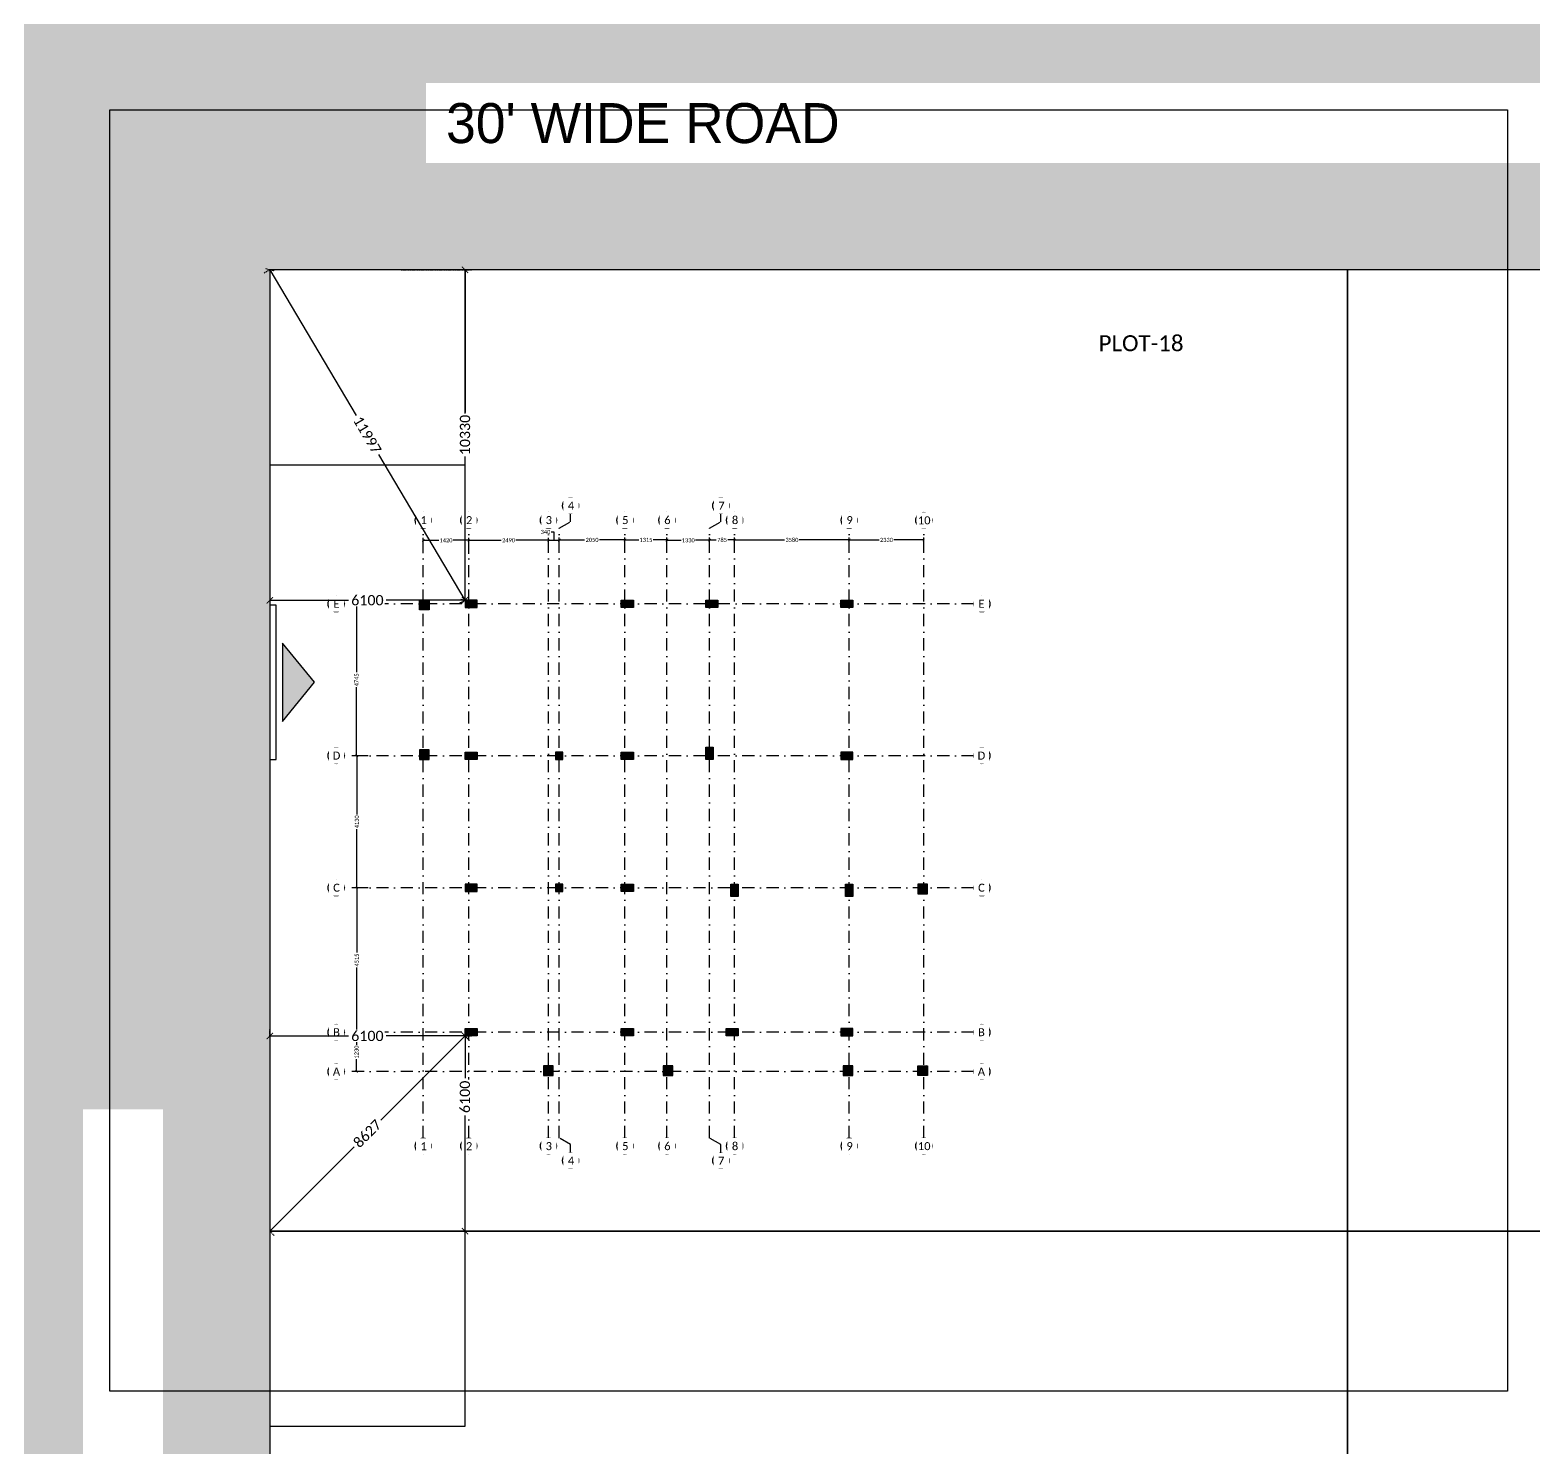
# Model space of a CAD drawing. Header units: millimetres. Extents: x -176651 to 388869, y -39409 to 486614.
# Drawn here: x 209150 to 256144, y 253239 to 297557 of the extents above; entities that cross this region are included whole.
import ezdxf

# ---------------------------------------------------------------- set-up
doc = ezdxf.new("R2010")
doc.units = ezdxf.units.MM
doc.header["$LTSCALE"] = 150
doc.linetypes.add('3BHK-W(SB)$0$HIDDEN', pattern=[0.375, 0.25, -0.125])
doc.linetypes.add('DASHDOTX2', pattern=[50.8, 25.4, -12.7, 0, -12.7])
for name, color, linetype in [('ad-Column', 3, 'Continuous'), ('ad-Column Hatch', 125, 'Continuous'), ('ad-Entrance(1625)', 2, 'Continuous'), ('ad-Grid', 8, 'DASHDOTX2'), ('ad-Parking', 2, 'Continuous'), ('ad-RCC', 3, 'Continuous'), ('ad-RCC Hatch', 125, 'Continuous'), ('ad-Road', 8, 'Continuous'), ('ad-Road Hatch', 8, 'Continuous'), ('ad-Text', 7, 'Continuous'), ('ad-Text main', 7, 'Continuous')]:
    doc.layers.add(name, color=color, linetype=linetype)
doc.layers.add('ad-Dimension', color=5, linetype='Continuous', true_color=0x0000ff)
doc.layers.add('ad-Plot Boundary', color=6, linetype='Continuous', true_color=0xff00ff)
doc.styles.add('MtX_Century_Gothic', font='GOTHIC.TTF')
doc.styles.get("Standard").update_dxf_attribs({"font": 'calibril.ttf'})
doc.dimstyles.new('A-75-DIM-INT (Framing)', dxfattribs={"dimscale": 100, "dimtxt": 1.6, "dimasz": 1, "dimexe": 1, "dimexo": 1, "dimgap": 0.5, "dimtad": 0, "dimdec": 0, "dimdsep": 46, "dimtxsty": 'Standard', "dimblk": 'ARCHTICK', "dimcen": 0.025, "dimclrd": 5, "dimclre": 5, "dimclrt": 256, "dimazin": 2, "dimtfac": 1, "dimtdec": 0, "dimtmove": 1, "dimatfit": 0, "dimldrblk": 'ARCHTICK', "dimfxl": 1, "dimfxlon": 1, "dimtfill": 1, "dimtolj": 1, "dimtzin": 0, "dimarcsym": 0})

# ---------------------------------------------------------------- blocks, each defined once
blk = doc.blocks.new('zw$6AA0')
at = {"layer": 'ad-Column Hatch', "transparency": 33554687}
h = blk.add_hatch(color=256, dxfattribs=at)
h.dxf.hatch_style = 1
h.paths.add_polyline_path([(0, -230), (380, -230), (380, 0), (0, 0)])
at = {"layer": 'ad-Column'}
blk.add_lwpolyline([(0, -230), (380, -230), (380, 0), (0, 0)], close=True, dxfattribs=at)
blk = doc.blocks.new('zw$C199')
at = {"layer": 'ad-Column Hatch', "transparency": 33554687}
h = blk.add_hatch(color=256, dxfattribs=at)
h.dxf.hatch_style = 1
h.paths.add_polyline_path([(0, 0), (230, 0), (230, 230), (0, 230)])
at = {"layer": 'ad-Column'}
blk.add_lwpolyline([(0, 0), (230, 0), (230, 230), (0, 230)], close=True, dxfattribs=at)
blk = doc.blocks.new('A$C42b14ea2')
at = {"layer": 'ad-RCC Hatch', "transparency": 33554687}
h = blk.add_hatch(dxfattribs=at)
h.set_pattern_fill('ANSI31', color=256, scale=10)
h.set_pattern_definition([(45, (13250, 8645), (-22.45064, 22.45064), [])])
h.paths.add_polyline_path([(0, 0), (300, 0), (300, 300), (0, 300)])
at = {"layer": 'ad-RCC'}
blk.add_lwpolyline([(0, 0), (300, 0), (300, 300), (0, 300)], close=True, dxfattribs=at)
blk = doc.blocks.new('1625W_Columns')
at = {"layer": 'ad-Column'}
for name, p, rotation in [('zw$6AA0', (0, 13620), 359.9999999999993), ('zw$C199', (2830, 8645), 359.9999999999999), ('zw$6AA0', (12120, 8645), 179.9999999999998), ('zw$6AA0', (0, 4745), 359.9999999999993), ('zw$C199', (2830, 4515), 359.9999999999999), ('zw$6AA0', (12120, 0), 179.9999999999998)]:
    blk.add_blockref(name, p, dxfattribs=dict(at, rotation=rotation))
at = {"layer": 'ad-Column', "xscale": -1}
for p, rotation in [((5260, 13620), 359.9999999999999), ((7905, 13620), 359.9999999999999), ((12120, 13620), 359.9999999999999), ((7755, 8645), 270), ((0, 8645), 179.9999999999999), ((5260, 8875), 359.9999999999999), ((4880, 4515), 180), ((8540, 4365), 270), ((12120, 4365), 270), ((0, 0), 179.9999999999999), ((4880, 0), 180), ((8160, 0), 180)]:
    blk.add_blockref('zw$6AA0', p, dxfattribs=dict(at, rotation=rotation))
at = {"layer": 'ad-RCC', "xscale": -1, "rotation": 180}
blk.add_blockref('A$C42b14ea2', (-1420, 13620), dxfattribs=at)
at = {"layer": 'ad-RCC'}
for p in [(-1420, 8645), (2455, -1230), (6195, -1230), (11820, -1230)]:
    blk.add_blockref('A$C42b14ea2', p, dxfattribs=at)
at = {"layer": 'ad-RCC', "rotation": 180}
blk.add_blockref('A$C42b14ea2', (14450, 4745), dxfattribs=at)
at = {"layer": 'ad-RCC', "xscale": -1}
blk.add_blockref('A$C42b14ea2', (14450, -1230), dxfattribs=at)
blk = doc.blocks.new('_ArchTick')
at = {"color": 0, "linetype": 'ByBlock', "const_width": 0.15}
blk.add_lwpolyline([(-0.5, -0.5), (0.5, 0.5)], dxfattribs=at)
blk = doc.blocks.new('*D3630')
at = {"layer": 'ad-Dimension', "lineweight": -2, "transparency": 16777216}
for p, q in [((115, 15070), (115, 15574)), ((2605, 15194), (2605, 15574)), ((115, 15494), (1128, 15494)), ((2605, 15494), (1592, 15494))]:
    blk.add_line(p, q, dxfattribs=at)
at = {"layer": 'Defpoints', "color": 0, "transparency": 16777216}
for p in [(2605, 15494), (2605, 15114), (115, 14990)]:
    blk.add_point(p, dxfattribs=at)
at = {"layer": 'ad-Dimension', "lineweight": -2, "transparency": 16777216, "xscale": 80, "yscale": 80, "zscale": 80, "rotation": 180}
blk.add_blockref('_ArchTick', (115, 15494), dxfattribs=at)
at = {"layer": 'ad-Dimension', "lineweight": -2, "transparency": 16777216, "xscale": 80, "yscale": 80, "zscale": 80}
blk.add_blockref('_ArchTick', (2605, 15494), dxfattribs=at)
at = {"layer": 'ad-Dimension', "transparency": 16777216, "insert": (1360, 15494), "char_height": 128, "attachment_point": 5, "bg_fill": 3, "box_fill_scale": 1.1, "bg_fill_color": 257, "bg_fill_transparency": 0}
blk.add_mtext('\\A1;2490', dxfattribs=at)
blk = doc.blocks.new('*D3731')
at = {"layer": 'ad-Dimension', "lineweight": -2, "transparency": 16777216}
for p, q in [((2605, 15171), (2605, 15574)), ((2695, 15755), (2775, 15755)), ((2775, 15755), (2775, 15494)), ((2945, 15194), (2945, 15574)), ((2605, 15494), (2945, 15494))]:
    blk.add_line(p, q, dxfattribs=at)
at = {"layer": 'Defpoints', "color": 0, "transparency": 16777216}
for p in [(2605, 15091), (2945, 15494), (2945, 15114)]:
    blk.add_point(p, dxfattribs=at)
at = {"layer": 'ad-Dimension', "lineweight": -2, "transparency": 16777216, "xscale": 80, "yscale": 80, "zscale": 80, "rotation": 180}
blk.add_blockref('_ArchTick', (2605, 15494), dxfattribs=at)
at = {"layer": 'ad-Dimension', "lineweight": -2, "transparency": 16777216, "xscale": 80, "yscale": 80, "zscale": 80}
blk.add_blockref('_ArchTick', (2945, 15494), dxfattribs=at)
at = {"layer": 'ad-Dimension', "transparency": 16777216, "insert": (2514, 15755), "char_height": 128, "attachment_point": 5, "bg_fill": 3, "box_fill_scale": 1.1, "bg_fill_color": 257, "bg_fill_transparency": 0}
blk.add_mtext('\\A1;340', dxfattribs=at)
blk = doc.blocks.new('*D3832')
at = {"layer": 'ad-Dimension', "lineweight": -2, "transparency": 16777216}
for p, q in [((2945, 15206), (2945, 15586)), ((4995, 15206), (4995, 15586)), ((2945, 15506), (3738, 15506)), ((4995, 15506), (4202, 15506))]:
    blk.add_line(p, q, dxfattribs=at)
at = {"layer": 'Defpoints', "color": 0, "transparency": 16777216}
for p in [(2945, 15126), (4995, 15506), (4995, 15126)]:
    blk.add_point(p, dxfattribs=at)
at = {"layer": 'ad-Dimension', "lineweight": -2, "transparency": 16777216, "xscale": 80, "yscale": 80, "zscale": 80, "rotation": 180}
blk.add_blockref('_ArchTick', (2945, 15506), dxfattribs=at)
at = {"layer": 'ad-Dimension', "lineweight": -2, "transparency": 16777216, "xscale": 80, "yscale": 80, "zscale": 80}
blk.add_blockref('_ArchTick', (4995, 15506), dxfattribs=at)
at = {"layer": 'ad-Dimension', "transparency": 16777216, "insert": (3970, 15506), "char_height": 128, "attachment_point": 5, "bg_fill": 3, "box_fill_scale": 1.1, "bg_fill_color": 257, "bg_fill_transparency": 0}
blk.add_mtext('\\A1;2050', dxfattribs=at)
blk = doc.blocks.new('*D3933')
at = {"layer": 'ad-Dimension', "lineweight": -2, "transparency": 16777216}
for p, q in [((4995, 15105), (4995, 15586)), ((6310, 15206), (6310, 15586)), ((4995, 15506), (5427, 15506)), ((6310, 15506), (5878, 15506))]:
    blk.add_line(p, q, dxfattribs=at)
at = {"layer": 'Defpoints', "color": 0, "transparency": 16777216}
for p in [(6310, 15506), (6310, 15126), (4995, 15025)]:
    blk.add_point(p, dxfattribs=at)
at = {"layer": 'ad-Dimension', "lineweight": -2, "transparency": 16777216, "xscale": 80, "yscale": 80, "zscale": 80, "rotation": 180}
blk.add_blockref('_ArchTick', (4995, 15506), dxfattribs=at)
at = {"layer": 'ad-Dimension', "lineweight": -2, "transparency": 16777216, "xscale": 80, "yscale": 80, "zscale": 80}
blk.add_blockref('_ArchTick', (6310, 15506), dxfattribs=at)
at = {"layer": 'ad-Dimension', "transparency": 16777216, "insert": (5653, 15506), "char_height": 128, "attachment_point": 5, "bg_fill": 3, "box_fill_scale": 1.1, "bg_fill_color": 257, "bg_fill_transparency": 0}
blk.add_mtext('\\A1;1315', dxfattribs=at)
blk = doc.blocks.new('*D4034')
at = {"layer": 'ad-Dimension', "lineweight": -2, "transparency": 16777216}
for p, q in [((7640, 15206), (7640, 15586)), ((8425, 15206), (8425, 15586)), ((7640, 15506), (7851, 15506)), ((8425, 15506), (8214, 15506))]:
    blk.add_line(p, q, dxfattribs=at)
at = {"layer": 'Defpoints', "color": 0, "transparency": 16777216}
for p in [(7640, 15126), (8425, 15126)]:
    blk.add_point(p, dxfattribs=at)
at = {"layer": 'ad-Dimension', "lineweight": -2, "transparency": 16777216, "xscale": 80, "yscale": 80, "zscale": 80, "rotation": 180}
blk.add_blockref('_ArchTick', (7640, 15506), dxfattribs=at)
at = {"layer": 'ad-Dimension', "lineweight": -2, "transparency": 16777216, "xscale": 80, "yscale": 80, "zscale": 80}
blk.add_blockref('_ArchTick', (8425, 15506), dxfattribs=at)
at = {"layer": 'ad-Dimension', "transparency": 16777216, "insert": (8032, 15506), "char_height": 128, "attachment_point": 5, "bg_fill": 3, "box_fill_scale": 1.1, "bg_fill_color": 257, "bg_fill_transparency": 0}
blk.add_mtext('\\A1;785', dxfattribs=at)
at = {"layer": 'Defpoints', "color": 0, "transparency": 16777216}
blk.add_point((8425, 15506), dxfattribs=at)
blk = doc.blocks.new('*D4135')
at = {"layer": 'ad-Dimension', "lineweight": -2, "transparency": 16777216}
for p, q in [((8425, 15206), (8425, 15586)), ((12005, 15206), (12005, 15586)), ((8425, 15506), (9984, 15506)), ((12005, 15506), (10446, 15506))]:
    blk.add_line(p, q, dxfattribs=at)
at = {"layer": 'Defpoints', "color": 0, "transparency": 16777216}
for p in [(8425, 15126), (12005, 15506), (12005, 15126)]:
    blk.add_point(p, dxfattribs=at)
at = {"layer": 'ad-Dimension', "lineweight": -2, "transparency": 16777216, "xscale": 80, "yscale": 80, "zscale": 80, "rotation": 180}
blk.add_blockref('_ArchTick', (8425, 15506), dxfattribs=at)
at = {"layer": 'ad-Dimension', "lineweight": -2, "transparency": 16777216, "xscale": 80, "yscale": 80, "zscale": 80}
blk.add_blockref('_ArchTick', (12005, 15506), dxfattribs=at)
at = {"layer": 'ad-Dimension', "transparency": 16777216, "insert": (10215, 15506), "char_height": 128, "attachment_point": 5, "bg_fill": 3, "box_fill_scale": 1.1, "bg_fill_color": 257, "bg_fill_transparency": 0}
blk.add_mtext('\\A1;3580', dxfattribs=at)
blk = doc.blocks.new('*D2923')
at = {"layer": 'ad-Dimension', "lineweight": -2, "transparency": 16777216}
for p, q in [((12005, 15206), (12005, 15586)), ((14335, 15206), (14335, 15586)), ((12005, 15506), (12938, 15506)), ((14335, 15506), (13402, 15506))]:
    blk.add_line(p, q, dxfattribs=at)
at = {"layer": 'Defpoints', "color": 0, "transparency": 16777216}
for p in [(12005, 15126), (14335, 15506), (14335, 15126)]:
    blk.add_point(p, dxfattribs=at)
at = {"layer": 'ad-Dimension', "lineweight": -2, "transparency": 16777216, "xscale": 80, "yscale": 80, "zscale": 80, "rotation": 180}
blk.add_blockref('_ArchTick', (12005, 15506), dxfattribs=at)
at = {"layer": 'ad-Dimension', "lineweight": -2, "transparency": 16777216, "xscale": 80, "yscale": 80, "zscale": 80}
blk.add_blockref('_ArchTick', (14335, 15506), dxfattribs=at)
at = {"layer": 'ad-Dimension', "transparency": 16777216, "insert": (13170, 15506), "char_height": 128, "attachment_point": 5, "bg_fill": 3, "box_fill_scale": 1.1, "bg_fill_color": 257, "bg_fill_transparency": 0}
blk.add_mtext('\\A1;2330', dxfattribs=at)
blk = doc.blocks.new('*D3024')
at = {"layer": 'ad-Dimension', "lineweight": -2, "transparency": 16777216}
for p, q in [((-3032, 13505), (-3471, 13505)), ((-3391, 13505), (-3391, 11367)), ((-3391, 8760), (-3391, 10898)), ((-3032, 8760), (-3471, 8760))]:
    blk.add_line(p, q, dxfattribs=at)
at = {"layer": 'Defpoints', "color": 0, "transparency": 16777216}
for p in [(-2952, 13505), (-3391, 8760), (-2952, 8760)]:
    blk.add_point(p, dxfattribs=at)
at = {"layer": 'ad-Dimension', "lineweight": -2, "transparency": 16777216, "xscale": 80, "yscale": 80, "zscale": 80}
for p, rotation in [((-3391, 13505), 90), ((-3391, 8760), 270)]:
    blk.add_blockref('_ArchTick', p, dxfattribs=dict(at, rotation=rotation))
at = {"layer": 'ad-Dimension', "transparency": 16777216, "insert": (-3391, 11132), "char_height": 128, "attachment_point": 5, "rotation": 90, "bg_fill": 3, "box_fill_scale": 1.1, "bg_fill_color": 257, "bg_fill_transparency": 0}
blk.add_mtext('\\A1;4745', dxfattribs=at)
blk = doc.blocks.new('*D3125')
at = {"layer": 'ad-Dimension', "lineweight": -2, "transparency": 16777216}
for p, q in [((-3032, 8760), (-3460, 8760)), ((-3380, 8760), (-3380, 6928)), ((-3380, 4630), (-3380, 6462)), ((-3132, 4630), (-3460, 4630))]:
    blk.add_line(p, q, dxfattribs=at)
at = {"layer": 'Defpoints', "color": 0, "transparency": 16777216}
for p in [(-2952, 8760), (-3380, 4630), (-3052, 4630)]:
    blk.add_point(p, dxfattribs=at)
at = {"layer": 'ad-Dimension', "lineweight": -2, "transparency": 16777216, "xscale": 80, "yscale": 80, "zscale": 80}
for p, rotation in [((-3380, 8760), 90), ((-3380, 4630), 270)]:
    blk.add_blockref('_ArchTick', p, dxfattribs=dict(at, rotation=rotation))
at = {"layer": 'ad-Dimension', "transparency": 16777216, "insert": (-3380, 6695), "char_height": 128, "attachment_point": 5, "rotation": 90, "bg_fill": 3, "box_fill_scale": 1.1, "bg_fill_color": 257, "bg_fill_transparency": 0}
blk.add_mtext('\\A1;4130', dxfattribs=at)
blk = doc.blocks.new('*D3226')
at = {"layer": 'ad-Dimension', "lineweight": -2, "transparency": 16777216}
for p, q in [((-3032, 4630), (-3460, 4630)), ((-3380, 4630), (-3380, 2607)), ((-3380, 115), (-3380, 2138)), ((-3132, 115), (-3460, 115))]:
    blk.add_line(p, q, dxfattribs=at)
at = {"layer": 'Defpoints', "color": 0, "transparency": 16777216}
for p in [(-2952, 4630), (-3380, 115), (-3052, 115)]:
    blk.add_point(p, dxfattribs=at)
at = {"layer": 'ad-Dimension', "lineweight": -2, "transparency": 16777216, "xscale": 80, "yscale": 80, "zscale": 80}
for p, rotation in [((-3380, 4630), 90), ((-3380, 115), 270)]:
    blk.add_blockref('_ArchTick', p, dxfattribs=dict(at, rotation=rotation))
at = {"layer": 'ad-Dimension', "transparency": 16777216, "insert": (-3380, 2372), "char_height": 128, "attachment_point": 5, "rotation": 90, "bg_fill": 3, "box_fill_scale": 1.1, "bg_fill_color": 257, "bg_fill_transparency": 0}
blk.add_mtext('\\A1;4515', dxfattribs=at)
blk = doc.blocks.new('*D3327')
at = {"layer": 'ad-Dimension', "lineweight": -2, "transparency": 16777216}
for p, q in [((-3121, 115), (-3471, 115)), ((-3391, 115), (-3391, -275)), ((-3391, -1115), (-3391, -725)), ((-3210, -1115), (-3471, -1115))]:
    blk.add_line(p, q, dxfattribs=at)
at = {"layer": 'Defpoints', "color": 0, "transparency": 16777216}
for p in [(-3041, 115), (-3391, -1115), (-3130, -1115)]:
    blk.add_point(p, dxfattribs=at)
at = {"layer": 'ad-Dimension', "lineweight": -2, "transparency": 16777216, "xscale": 80, "yscale": 80, "zscale": 80}
for p, rotation in [((-3391, 115), 90), ((-3391, -1115), 270)]:
    blk.add_blockref('_ArchTick', p, dxfattribs=dict(at, rotation=rotation))
at = {"layer": 'ad-Dimension', "transparency": 16777216, "insert": (-3391, -500), "char_height": 128, "attachment_point": 5, "rotation": 90, "bg_fill": 3, "box_fill_scale": 1.1, "bg_fill_color": 257, "bg_fill_transparency": 0}
blk.add_mtext('\\A1;1230', dxfattribs=at)
blk = doc.blocks.new('*D3428')
at = {"layer": 'ad-Dimension', "lineweight": -2, "transparency": 16777216}
for p, q in [((-1305, 15096), (-1305, 15574)), ((115, 15070), (115, 15574)), ((-1305, 15494), (-820, 15494)), ((115, 15494), (-370, 15494))]:
    blk.add_line(p, q, dxfattribs=at)
at = {"layer": 'Defpoints', "color": 0, "transparency": 16777216}
for p in [(-1305, 15494), (-1305, 15016), (115, 14990)]:
    blk.add_point(p, dxfattribs=at)
at = {"layer": 'ad-Dimension', "lineweight": -2, "transparency": 16777216, "xscale": 80, "yscale": 80, "zscale": 80, "rotation": 180}
blk.add_blockref('_ArchTick', (-1305, 15494), dxfattribs=at)
at = {"layer": 'ad-Dimension', "lineweight": -2, "transparency": 16777216, "xscale": 80, "yscale": 80, "zscale": 80}
blk.add_blockref('_ArchTick', (115, 15494), dxfattribs=at)
at = {"layer": 'ad-Dimension', "transparency": 16777216, "insert": (-595, 15494), "char_height": 128, "attachment_point": 5, "bg_fill": 3, "box_fill_scale": 1.1, "bg_fill_color": 257, "bg_fill_transparency": 0}
blk.add_mtext('\\A1;1420', dxfattribs=at)
blk = doc.blocks.new('*D3529')
at = {"layer": 'ad-Dimension', "lineweight": -2, "transparency": 16777216}
for p, q in [((6310, 15194), (6310, 15574)), ((7640, 15171), (7640, 15574)), ((6310, 15494), (6750, 15494)), ((7640, 15494), (7200, 15494))]:
    blk.add_line(p, q, dxfattribs=at)
at = {"layer": 'Defpoints', "color": 0, "transparency": 16777216}
for p in [(6310, 15114), (7640, 15494), (7640, 15091)]:
    blk.add_point(p, dxfattribs=at)
at = {"layer": 'ad-Dimension', "lineweight": -2, "transparency": 16777216, "xscale": 80, "yscale": 80, "zscale": 80, "rotation": 180}
blk.add_blockref('_ArchTick', (6310, 15494), dxfattribs=at)
at = {"layer": 'ad-Dimension', "lineweight": -2, "transparency": 16777216, "xscale": 80, "yscale": 80, "zscale": 80}
blk.add_blockref('_ArchTick', (7640, 15494), dxfattribs=at)
at = {"layer": 'ad-Dimension', "transparency": 16777216, "insert": (6975, 15494), "char_height": 128, "attachment_point": 5, "bg_fill": 3, "box_fill_scale": 1.1, "bg_fill_color": 257, "bg_fill_transparency": 0}
blk.add_mtext('\\A1;1330', dxfattribs=at)
blk = doc.blocks.new('A$C4fb60e89')
at = {"layer": 'ad-Road Hatch', "ltscale": 5, "transparency": 33554687}
h = blk.add_hatch(dxfattribs=at)
h.set_pattern_fill('AR-HBONE', color=256, scale=15)
h.set_pattern_definition([(45, (-193247.7, -428758.8), (0, 2155.2615), [4572, -1524]), (135, (-192170.1, -427681.1), (2e-13, 2155.2615), [4572, -1524])])
h.paths.add_polyline_path([(175594, -250241), (169178, -249341), (167473, -249057), (167473, -138694), (101313, -138694), (101313, -199954), (101308, -237995), (101040, -268291), (101008, -280968), (101066, -293684), (101243, -311127), (100910, -319344), (100949, -333937), (100669, -366960), (100727, -390983), (100669, -404586), (100538, -420418), (100467, -428759), (92426, -427265), (92163, -427209), (92163, -321454), (24803, -321454), (24803, -412961), (15653, -411029), (15654, -321452), (-19535, -321452), (-34427, -319477), (-65207, -315395), (-171770, -301268), (-185854, -298333), (-193248, -296832), (-193244, -292908), (-191914, -285219), (-191839, -284679), (-183397, -286393), (-169723, -289243), (-53141, -304698), (-18730, -309262), (15653, -309262), (15653, 703), (24803, 1115), (24803, -129544), (92163, -129544), (92163, 15133), (101313, 17713), (101313, -129544), (167473, -129544), (167473, 35552), (175738, 37855), (175849, 28595), (175836, 25947), (175777, 14040), (175855, 2316), (175660, -18036), (175731, -34039), (175718, -46839), (175673, -63402), (175816, -82072), (175542, -106356), (175490, -124641), (175575, -145019), (175731, -168892), (175797, -181269), (175797, -192667), (175744, -208200), (175829, -223277), (175888, -234871)])
h.paths.add_polyline_path([(24803, -309264), (92163, -309264), (92163, -138694), (24803, -138694)], flags=16)
at = {"layer": 'ad-Road', "ltscale": 5}
blk.add_lwpolyline([(24803, -309264), (92163, -309264), (92163, -138694), (24803, -138694)], close=True, dxfattribs=at)
at = {"layer": 'ad-Text', "linetype": 'Continuous', "insert": (58483, -134119), "char_height": 1250, "width": 56347.04, "attachment_point": 5, "style": 'MtX_Century_Gothic', "bg_fill": 3, "box_fill_scale": 1.5, "bg_fill_color": 257, "bg_fill_transparency": 0}
blk.add_mtext("\\pxqd;30' WIDE ROAD", dxfattribs=at)
at = {"layer": 'ad-Text', "linetype": 'Continuous', "insert": (20228, -194004), "char_height": 1250, "width": 56881.51, "attachment_point": 5, "rotation": 90, "style": 'MtX_Century_Gothic', "bg_fill": 3, "box_fill_scale": 1.5, "bg_fill_color": 257, "bg_fill_transparency": 0}
blk.add_mtext("\\pxqd;30' WIDE ROAD", dxfattribs=at)
blk = doc.blocks.new('zw$E7CA')
at = {"layer": 'ad-Plot Boundary'}
blk.add_lwpolyline([(0, 0), (33680, 0), (33680, 30050), (0, 30050)], close=True, dxfattribs=at)
blk = doc.blocks.new('zw$A88E')
at = {"layer": 'ad-Plot Boundary', "ltscale": 5}
for p in [(-150934, -206599), (-117254, -206599), (-150934, -236649), (-117254, -236649)]:
    blk.add_blockref('zw$E7CA', p, dxfattribs=at)
blk = doc.blocks.new('zw$944D')
at = {"layer": 'ad-Parking', "ltscale": 5}
blk.add_lwpolyline([(0, 0), (6100, 0), (6100, 6100), (0, 6100)], close=True, dxfattribs=at)
blk = doc.blocks.new('zw$2786')
at = {"layer": 'ad-Parking', "ltscale": 5}
for p in [(36699, -64037), (36699, -94087)]:
    blk.add_blockref('zw$944D', p, dxfattribs=at)
blk = doc.blocks.new('zw$68CA')
at = {"layer": 'ad-Entrance(1625)', "ltscale": 5}
h = blk.add_hatch(color=256, dxfattribs=at)
h.dxf.hatch_style = 1
h.paths.add_polyline_path([(-400, -1187.5), (-400, -3637.5), (-1400, -2412.5)])
for points in [[(-200, 0), (0, 0), (0, -4825), (-200, -4825)], [(-400, -1187.5), (-400, -3637.5), (-1400, -2412.5)]]:
    blk.add_lwpolyline(points, close=True, dxfattribs=at)
blk = doc.blocks.new('zw$9E45')
at = {"layer": 'ad-Entrance(1625)', "ltscale": 5, "xscale": -1}
blk.add_blockref('zw$68CA', (24803, -149174), dxfattribs=at)
blk = doc.blocks.new("Plot's Boundary")
at = {"layer": 'ad-Road', "ltscale": 5}
blk.add_blockref('A$C4fb60e89', (191839, 428759), dxfattribs=at)
at = {"layer": 'ad-Entrance(1625)', "ltscale": 5}
blk.add_blockref('zw$9E45', (191839, 428759), dxfattribs=at)
at = {"layer": 'ad-Parking', "ltscale": 5}
blk.add_blockref('zw$2786', (179944, 348002), dxfattribs=at)
at = {"layer": 'ad-Plot Boundary', "ltscale": 5}
blk.add_blockref('zw$A88E', (367577, 466614), dxfattribs=at)
blk = doc.blocks.new('*D61')
at = {"layer": 'ad-Dimension', "linetype": '3BHK-W(SB)$0$HIDDEN', "lineweight": -2, "transparency": 16777216}
for p, q in [((-12120, -13620), (-11920, -13620)), ((-14120, -19720), (-11920, -19720))]:
    blk.add_line(p, q, dxfattribs=at)
at = {"layer": 'ad-Dimension', "lineweight": -2, "transparency": 16777216}
for p, q in [((-12120, -13620), (-12120, -14936)), ((-12120, -19720), (-12120, -16109))]:
    blk.add_line(p, q, dxfattribs=at)
at = {"layer": 'Defpoints', "color": 0, "transparency": 16777216}
for p in [(-12120, -13620), (-12120, -13620), (-18220, -19720)]:
    blk.add_point(p, dxfattribs=at)
at = {"layer": 'ad-Dimension', "lineweight": -2, "transparency": 16777216, "xscale": 200, "yscale": 200, "zscale": 200}
for p, rotation in [((-12120, -13620), 90), ((-12120, -19720), 270)]:
    blk.add_blockref('_ArchTick', p, dxfattribs=dict(at, rotation=rotation))
at = {"layer": 'ad-Dimension', "transparency": 16777216, "insert": (-12124, -15523), "char_height": 320, "attachment_point": 5, "rotation": 90, "bg_fill": 3, "box_fill_scale": 1.1, "bg_fill_color": 256, "bg_fill_true_color": 13158600, "bg_fill_transparency": 0}
blk.add_mtext('\\A1;6100', dxfattribs=at)
blk = doc.blocks.new('*D62')
at = {"layer": 'ad-Dimension', "linetype": '3BHK-W(SB)$0$HIDDEN', "lineweight": -2, "transparency": 16777216}
for p, q in [((-18220, -13620), (-18220, -13420)), ((-12120, -13620), (-12120, -13420))]:
    blk.add_line(p, q, dxfattribs=at)
at = {"layer": 'ad-Dimension', "lineweight": -2, "transparency": 16777216}
for p, q in [((-18220, -13620), (-15757, -13620)), ((-12120, -13620), (-14583, -13620))]:
    blk.add_line(p, q, dxfattribs=at)
at = {"layer": 'Defpoints', "color": 0, "transparency": 16777216}
for p in [(-18220, -13620), (-18220, -13620), (-12120, -13620)]:
    blk.add_point(p, dxfattribs=at)
at = {"layer": 'ad-Dimension', "lineweight": -2, "transparency": 16777216, "xscale": 200, "yscale": 200, "zscale": 200, "rotation": 180}
blk.add_blockref('_ArchTick', (-18220, -13620), dxfattribs=at)
at = {"layer": 'ad-Dimension', "lineweight": -2, "transparency": 16777216, "xscale": 200, "yscale": 200, "zscale": 200}
blk.add_blockref('_ArchTick', (-12120, -13620), dxfattribs=at)
at = {"layer": 'ad-Dimension', "transparency": 16777216, "insert": (-15170, -13620), "char_height": 320, "attachment_point": 5, "bg_fill": 3, "box_fill_scale": 1.1, "bg_fill_color": 256, "bg_fill_true_color": 13158600, "bg_fill_transparency": 0}
blk.add_mtext('\\A1;6100', dxfattribs=at)
blk = doc.blocks.new('*D63')
at = {"layer": 'ad-Dimension', "lineweight": -2, "transparency": 16777216}
for p, q in [((-12120, -13620), (-14755, -16255)), ((-18220, -19720), (-15585, -17085))]:
    blk.add_line(p, q, dxfattribs=at)
at = {"layer": 'ad-Dimension', "linetype": '3BHK-W(SB)$0$HIDDEN', "lineweight": -2, "transparency": 16777216}
for p, q in [((-12120, -13620), (-11979, -13761)), ((-18220, -19720), (-18079, -19861))]:
    blk.add_line(p, q, dxfattribs=at)
at = {"layer": 'Defpoints', "color": 0, "transparency": 16777216}
for p in [(-12120, -13620), (-18220, -19720), (-18220, -19720)]:
    blk.add_point(p, dxfattribs=at)
at = {"layer": 'ad-Dimension', "lineweight": -2, "transparency": 16777216, "xscale": 200, "yscale": 200, "zscale": 200}
for p, rotation in [((-12120, -13620), 45.00000000000016), ((-18220, -19720), 225.0000000000001)]:
    blk.add_blockref('_ArchTick', p, dxfattribs=dict(at, rotation=rotation))
at = {"layer": 'ad-Dimension', "transparency": 16777216, "insert": (-15170, -16670), "char_height": 320, "attachment_point": 5, "rotation": 45, "bg_fill": 3, "box_fill_scale": 1.1, "bg_fill_color": 256, "bg_fill_true_color": 13158600, "bg_fill_transparency": 0}
blk.add_mtext('\\A1;8627', dxfattribs=at)
blk = doc.blocks.new('*D64')
at = {"layer": 'ad-Dimension', "linetype": '3BHK-W(SB)$0$HIDDEN', "lineweight": -2, "transparency": 16777216}
for p, q in [((-18220, 2000), (-18220, -200)), ((-12120, 0), (-12120, 200))]:
    blk.add_line(p, q, dxfattribs=at)
at = {"layer": 'ad-Dimension', "lineweight": -2, "transparency": 16777216}
for p, q in [((-18220, 0), (-15757, 0)), ((-12120, 0), (-14583, 0))]:
    blk.add_line(p, q, dxfattribs=at)
at = {"layer": 'Defpoints', "color": 0, "transparency": 16777216}
for p in [(-18220, 10330), (-18220, 0), (-12120, 0)]:
    blk.add_point(p, dxfattribs=at)
at = {"layer": 'ad-Dimension', "lineweight": -2, "transparency": 16777216, "xscale": 200, "yscale": 200, "zscale": 200, "rotation": 180}
blk.add_blockref('_ArchTick', (-18220, 0), dxfattribs=at)
at = {"layer": 'ad-Dimension', "lineweight": -2, "transparency": 16777216, "xscale": 200, "yscale": 200, "zscale": 200}
blk.add_blockref('_ArchTick', (-12120, 0), dxfattribs=at)
at = {"layer": 'ad-Dimension', "transparency": 16777216, "insert": (-15170, 0), "char_height": 320, "attachment_point": 5, "bg_fill": 3, "box_fill_scale": 1.1, "bg_fill_color": 256, "bg_fill_true_color": 13158600, "bg_fill_transparency": 0}
blk.add_mtext('\\A1;6100', dxfattribs=at)
blk = doc.blocks.new('*D65')
at = {"layer": 'ad-Dimension', "linetype": '3BHK-W(SB)$0$HIDDEN', "lineweight": -2, "transparency": 16777216}
for p, q in [((-14120, 10330), (-11920, 10330)), ((-12120, 0), (-11920, 0))]:
    blk.add_line(p, q, dxfattribs=at)
at = {"layer": 'ad-Dimension', "lineweight": -2, "transparency": 16777216}
for p, q in [((-12120, 10330), (-12120, 5871)), ((-12120, 0), (-12120, 4459))]:
    blk.add_line(p, q, dxfattribs=at)
at = {"layer": 'Defpoints', "color": 0, "transparency": 16777216}
for p in [(-18220, 10330), (-12120, 10330), (-12120, 0)]:
    blk.add_point(p, dxfattribs=at)
at = {"layer": 'ad-Dimension', "lineweight": -2, "transparency": 16777216, "xscale": 200, "yscale": 200, "zscale": 200}
for p, rotation in [((-12120, 10330), 90), ((-12120, 0), 270)]:
    blk.add_blockref('_ArchTick', p, dxfattribs=dict(at, rotation=rotation))
at = {"layer": 'ad-Dimension', "transparency": 16777216, "insert": (-12120, 5165), "char_height": 320, "attachment_point": 5, "rotation": 90, "bg_fill": 3, "box_fill_scale": 1.1, "bg_fill_color": 256, "bg_fill_true_color": 13158600, "bg_fill_transparency": 0}
blk.add_mtext('\\A1;10330', dxfattribs=at)
blk = doc.blocks.new('*D66')
at = {"layer": 'ad-Dimension', "linetype": '3BHK-W(SB)$0$HIDDEN', "lineweight": -2, "transparency": 16777216}
for p, q in [((-18220, 10330), (-18392, 10228)), ((-12120, 0), (-12292, -102))]:
    blk.add_line(p, q, dxfattribs=at)
at = {"layer": 'ad-Dimension', "lineweight": -2, "transparency": 16777216}
for p, q in [((-18220, 10330), (-15527, 5770)), ((-12120, 0), (-14813, 4560))]:
    blk.add_line(p, q, dxfattribs=at)
at = {"layer": 'Defpoints', "color": 0, "transparency": 16777216}
for p in [(-18220, 10330), (-18220, 10330), (-12120, 0)]:
    blk.add_point(p, dxfattribs=at)
at = {"layer": 'ad-Dimension', "lineweight": -2, "transparency": 16777216, "xscale": 200, "yscale": 200, "zscale": 200}
for p, rotation in [((-18220, 10330), 120.5624059564926), ((-12120, 0), 300.5624059564926)]:
    blk.add_blockref('_ArchTick', p, dxfattribs=dict(at, rotation=rotation))
at = {"layer": 'ad-Dimension', "transparency": 16777216, "insert": (-15170, 5165), "char_height": 320, "attachment_point": 5, "rotation": 300.5624, "bg_fill": 3, "box_fill_scale": 1.1, "bg_fill_color": 256, "bg_fill_true_color": 13158600, "bg_fill_transparency": 0}
blk.add_mtext('\\A1;11997', dxfattribs=at)
blk = doc.blocks.new('1625W_Grid')
at = {"layer": 'ad-Grid', "ltscale": 0.1}
for points in [[(3298.6, -3643.6), (3298.6, -3393.6), (2945, -3190), (2945, 15870), (3298.6, 16073.6), (3298.6, 16323.6)], [(-1305, -3190), (-1305, 15870)], [(115, -3190), (115, 15870)], [(2605, -3190), (2605, 15870)], [(8425, -3190), (8425, 15870)], [(12005, -3190), (12005, 15870)], [(14335, -3190), (14335, 15870)]]:
    blk.add_lwpolyline(points, dxfattribs=at)
at = {"layer": 'ad-Grid', "color": 7, "linetype": 'ByBlock'}
for centre in [(3298.6, 16573.6), (7993.6, 16573.6), (-1305, 16120), (115, 16120), (2605, 16120), (4995, 16120), (6310, 16120), (8425, 16120), (12005, 16120), (14335, 16120), (-4030, 13505), (16150, 13505), (-4030, 8760), (16150, 8760), (-4030, 4630), (16150, 4630), (-4030, 115), (16150, 115), (-4030, -1115), (16150, -1115), (-1305, -3440), (115, -3440), (2605, -3440), (4995, -3440), (6310, -3440), (8425, -3440), (12005, -3440), (14335, -3440), (3298.6, -3893.6), (7993.6, -3893.6)]:
    blk.add_circle(centre, 250, dxfattribs=at)
at = {"layer": 'ad-Text main', "char_height": 250, "width": 227.385, "attachment_point": 5, "bg_fill": 2}
for s, insert in [('{\\fCalibri|b0|i0|c0|p34;7}', (8013.8, 16577.5)), ('{\\fCalibri|b0|i0|c0|p34;1}', (-1291.5, 16124)), ('{\\fCalibri|b0|i0|c0|p34;2}', (128.5, 16124)), ('{\\fCalibri|b0|i0|c0|p34;3}', (2618.5, 16124)), ('{\\fCalibri|b0|i0|c0|p34;9}', (12018.5, 16124)), ('{\\fCalibri|b0|i0|c0|p34;10}', (14348.5, 16116)), ('{\\fCalibri|b0|i0|c0|p34;E}', (-4016.5, 13509)), ('{\\fCalibri|b0|i0|c0|p34;D}', (-4016.5, 8764)), ('{\\fCalibri|b0|i0|c0|p34;C}', (-4016.5, 4634)), ('{\\fCalibri|b0|i0|c0|p34;B}', (-4016.5, 119)), ('{\\fCalibri|b0|i0|c0|p34;A}', (-4016.5, -1111)), ('{\\fCalibri|b0|i0|c0|p34;1}', (-1291.5, -3444)), ('{\\fCalibri|b0|i0|c0|p34;2}', (128.5, -3444)), ('{\\fCalibri|b0|i0|c0|p34;3}', (2618.5, -3444)), ('{\\fCalibri|b0|i0|c0|p34;9}', (12018.5, -3444)), ('{\\fCalibri|b0|i0|c0|p34;10}', (14348.5, -3444)), ('{\\fCalibri|b0|i0|c0|p34;7}', (8007, -3897.6))]:
    blk.add_mtext(s, dxfattribs=dict(at, insert=insert))
at = {"layer": 'ad-Dimension'}
for base, p1, p2, picture, middle in [((2605, 15494.3), (115, 14989.9), (2605, 15114.2), '*D3630', (1360, 15494.3)), ((8425, 15506.2), (7640, 15126.1), (8425, 15126.1), '*D4034', (8032.5, 15506.2))]:
    dim = blk.add_linear_dim(base=base, p1=p1, p2=p2, dimstyle='A-75-DIM-INT (Framing)', override={"dimscale": 80, "dimblk": 'ArchTick', "dimclrd": 256, "dimclre": 256, "dimfxl": 10, "dimtfill": 1, "dimtfillclr": 0}, dxfattribs=at)
    dim.commit()
    dim.dimension.update_dxf_attribs({"geometry": picture, "text_midpoint": middle})
at = {"layer": 'ad-Grid', "ltscale": 0.1}
for points in [[(15900, 13505), (-3780, 13505)], [(15900, 8760), (-3780, 8760)], [(15900, 4630), (-3780, 4630)], [(15900, 115), (-3780, 115)], [(15900, -1115), (-3780, -1115)]]:
    blk.add_lwpolyline(points, dxfattribs=at)
at = {"layer": 'ad-Text main', "char_height": 250, "width": 227.385, "attachment_point": 5, "bg_fill": 2}
for s, insert in [('{\\fCalibri|b0|i0|c0|p34;4}', (3312, 16577.6)), ('{\\fCalibri|b0|i0|c0|p34;8}', (8438.5, 16124)), ('{\\fCalibri|b0|i0|c0|p34;8}', (8438.5, -3444)), ('{\\fCalibri|b0|i0|c0|p34;4}', (3312, -3897.6))]:
    blk.add_mtext(s, dxfattribs=dict(at, insert=insert))
at = {"layer": 'ad-Dimension'}
for base, p1, p2, override, picture, middle in [((-1305, 15493.5), (115, 14989.9), (-1305, 15015.8), {"dimscale": 80, "dimclrd": 256, "dimclre": 256, "dimfxl": 10}, '*D3428', (-595, 15493.5)), ((12005, 15506.2), (8425, 15126.1), (12005, 15126.1), {"dimscale": 80, "dimblk": 'ArchTick', "dimclrd": 256, "dimclre": 256, "dimfxl": 10, "dimtfill": 1, "dimtfillclr": 0}, '*D4135', (10215, 15506.2))]:
    dim = blk.add_linear_dim(base=base, p1=p1, p2=p2, dimstyle='A-75-DIM-INT (Framing)', override=override, dxfattribs=at)
    dim.commit()
    dim.dimension.update_dxf_attribs({"geometry": picture, "text_midpoint": middle})
dim = blk.add_linear_dim(base=(2945, 15494.3), p1=(2605, 15091.2), p2=(2945, 15114.2), dimstyle='A-75-DIM-INT (Framing)', override={"dimscale": 80, "dimblk": 'ArchTick', "dimclrd": 256, "dimclre": 256, "dimfxl": 10, "dimtfill": 1, "dimtfillclr": 0}, dxfattribs=at)
dim.commit()
dim.dimension.update_dxf_attribs({"geometry": '*D3731', "text_midpoint": (2655.2, 15754.6), "dimtype": 128})
at = {"layer": 'ad-Grid', "ltscale": 0.1}
blk.add_lwpolyline([(7993.6, -3643.6), (7993.6, -3393.6), (7640, -3190), (7640, 15870), (7993.6, 16073.6), (7993.6, 16323.6)], dxfattribs=at)
at = {"layer": 'ad-Text main', "char_height": 250, "width": 227.385, "attachment_point": 5, "bg_fill": 2}
for s, insert in [('{\\fCalibri|b0|i0|c0|p34;E}', (16136.5, 13509)), ('{\\fCalibri|b0|i0|c0|p34;D}', (16136.5, 8764)), ('{\\fCalibri|b0|i0|c0|p34;C}', (16136.5, 4634)), ('{\\fCalibri|b0|i0|c0|p34;B}', (16136.5, 119)), ('{\\fCalibri|b0|i0|c0|p34;A}', (16136.5, -1111))]:
    blk.add_mtext(s, dxfattribs=dict(at, insert=insert))
at = {"layer": 'ad-Dimension'}
for base, p1, p2, picture, middle in [((4995, 15506.2), (2945, 15126.1), (4995, 15126.1), '*D3832', (3970, 15506.2)), ((14335, 15506.2), (12005, 15126.1), (14335, 15126.1), '*D2923', (13170, 15506.2))]:
    dim = blk.add_linear_dim(base=base, p1=p1, p2=p2, dimstyle='A-75-DIM-INT (Framing)', override={"dimscale": 80, "dimblk": 'ArchTick', "dimclrd": 256, "dimclre": 256, "dimfxl": 10, "dimtfill": 1, "dimtfillclr": 0}, dxfattribs=at)
    dim.commit()
    dim.dimension.update_dxf_attribs({"geometry": picture, "text_midpoint": middle})
dim = blk.add_linear_dim(base=(-3391.3, 8760), p1=(-2952, 13505), p2=(-2952, 8760), angle=90, dimstyle='A-75-DIM-INT (Framing)', override={"dimscale": 80, "dimclrd": 256, "dimclre": 256, "dimfxl": 10}, dxfattribs=at)
dim.commit()
dim.dimension.update_dxf_attribs({"geometry": '*D3024', "text_midpoint": (-3391.3, 11132.5)})
dim = blk.add_linear_dim(base=(6310, 15506.2), p1=(4995, 15024.8), p2=(6310, 15126.1), dimstyle='A-75-DIM-INT (Framing)', override={"dimscale": 80, "dimblk": 'ArchTick', "dimclrd": 256, "dimclre": 256, "dimfxl": 10, "dimtfill": 1, "dimtfillclr": 0}, dxfattribs=at)
dim.commit()
dim.dimension.update_dxf_attribs({"geometry": '*D3933', "text_midpoint": (5652.5, 15506.2)})
dim = blk.add_linear_dim(base=(-3380.2, 4630), p1=(-2952, 8760), p2=(-3052.1, 4630), angle=90, dimstyle='A-75-DIM-INT (Framing)', override={"dimscale": 80, "dimblk": 'ArchTick', "dimclrd": 256, "dimclre": 256, "dimfxl": 10, "dimtfill": 1, "dimtfillclr": 0}, dxfattribs=at)
dim.commit()
dim.dimension.update_dxf_attribs({"geometry": '*D3125', "text_midpoint": (-3380.2, 6695)})
at = {"layer": 'ad-Grid', "ltscale": 0.1}
for points in [[(4995, -3190), (4995, 15870)], [(6310, -3190), (6310, 15870)]]:
    blk.add_lwpolyline(points, dxfattribs=at)
at = {"layer": 'ad-Dimension'}
dim = blk.add_linear_dim(base=(-3380.2, 115), p1=(-2952, 4630), p2=(-3052.1, 115), angle=90, dimstyle='A-75-DIM-INT (Framing)', override={"dimscale": 80, "dimblk": 'ArchTick', "dimclrd": 256, "dimclre": 256, "dimfxl": 10, "dimtfill": 1, "dimtfillclr": 0}, dxfattribs=at)
dim.commit()
dim.dimension.update_dxf_attribs({"geometry": '*D3226', "text_midpoint": (-3380.2, 2372.5)})
at = {"layer": 'ad-Text main', "char_height": 250, "width": 227.385, "attachment_point": 5, "bg_fill": 2}
for s, insert in [('{\\fCalibri|b0|i0|c0|p34;5}', (5008.5, 16124)), ('{\\fCalibri|b0|i0|c0|p34;6}', (6323.5, 16124)), ('{\\fCalibri|b0|i0|c0|p34;5}', (5008.5, -3444)), ('{\\fCalibri|b0|i0|c0|p34;6}', (6323.5, -3444))]:
    blk.add_mtext(s, dxfattribs=dict(at, insert=insert))
at = {"layer": 'ad-Dimension'}
dim = blk.add_linear_dim(base=(7640, 15494.3), p1=(6310, 15114.2), p2=(7640, 15091.2), dimstyle='A-75-DIM-INT (Framing)', override={"dimscale": 80, "dimclrd": 256, "dimclre": 256, "dimfxl": 10}, dxfattribs=at)
dim.commit()
dim.dimension.update_dxf_attribs({"geometry": '*D3529', "text_midpoint": (6975, 15494.3)})
dim = blk.add_linear_dim(base=(-3391.3, -1115), p1=(-3041, 115), p2=(-3130.1, -1115), angle=90, dimstyle='A-75-DIM-INT (Framing)', override={"dimscale": 80, "dimclrd": 256, "dimclre": 256, "dimfxl": 10}, dxfattribs=at)
dim.commit()
dim.dimension.update_dxf_attribs({"geometry": '*D3327', "text_midpoint": (-3391.3, -500)})
blk = doc.blocks.new('A$C7f605f44')
at = {"layer": 'ad-Dimension'}
dim = blk.add_linear_dim(base=(-18220, 0), p1=(-12120, 0), p2=(-18220, 10330), dimstyle='A-75-DIM-INT (Framing)', override={"dimscale": 200, "dimclrd": 256, "dimclre": 256, "dimfxl": 10}, dxfattribs=at)
dim.commit()
dim.dimension.update_dxf_attribs({"geometry": '*D64', "text_midpoint": (-15170, 0)})
dim = blk.add_linear_dim(base=(-12120, -13620), p1=(-18220, -19720), p2=(-12120, -13620), angle=90, dimstyle='A-75-DIM-INT (Framing)', override={"dimscale": 200, "dimclrd": 256, "dimclre": 256, "dimfxl": 10}, dxfattribs=at)
dim.commit()
dim.dimension.update_dxf_attribs({"geometry": '*D61', "text_midpoint": (-12123.7, -15522.6), "dimtype": 128})
dim = blk.add_linear_dim(base=(-12120, 10330), p1=(-12120, 0), p2=(-18220, 10330), angle=90, dimstyle='A-75-DIM-INT (Framing)', override={"dimscale": 200, "dimclrd": 256, "dimclre": 256, "dimfxl": 10}, dxfattribs=at)
dim.commit()
dim.dimension.update_dxf_attribs({"geometry": '*D65', "text_midpoint": (-12120, 5165)})
dim = blk.add_linear_dim(base=(-18220, -13620), p1=(-12120, -13620), p2=(-18220, -13620), dimstyle='A-75-DIM-INT (Framing)', override={"dimscale": 200, "dimclrd": 256, "dimclre": 256, "dimfxl": 10}, dxfattribs=at)
dim.commit()
dim.dimension.update_dxf_attribs({"geometry": '*D62', "text_midpoint": (-15170, -13620)})
for p1, p2, picture, middle in [((-12120, 0), (-18220, 10330), '*D66', (-15170, 5165)), ((-12120, -13620), (-18220, -19720), '*D63', (-15170, -16670))]:
    dim = blk.add_aligned_dim(p1=p1, p2=p2, distance=0, dimstyle='A-75-DIM-INT (Framing)', override={"dimscale": 200, "dimclrd": 256, "dimclre": 256, "dimfxl": 10}, dxfattribs=at)
    dim.commit()
    dim.dimension.update_dxf_attribs({"geometry": picture, "text_midpoint": middle})

msp = doc.modelspace()

# ---------------------------------------------------------------- block references
msp.add_blockref('1625W_Grid', (222742, 266115))

# ---------------------------------------------------------------- next in the draw order: block references
msp.add_blockref('1625W_Columns', (222742, 266115))

# ---------------------------------------------------------------- next in the draw order: block references
msp.add_blockref("Plot's Boundary", (0, 0))

# ---------------------------------------------------------------- next in the draw order: block references
at = {"layer": 'ad-Dimension'}
msp.add_blockref('A$C7f605f44', (234862, 279735), dxfattribs=at)

# ---------------------------------------------------------------- next in the draw order: texts
at = {"layer": 'ad-Text', "insert": (243868, 287766), "char_height": 500, "width": 13338.5, "attachment_point": 5}
msp.add_mtext('\\pxt25;PLOT-18', dxfattribs=at)

# ---------------------------------------------------------------- next in the draw order: linework, layer by layer
msp.add_lwpolyline([(255322, 255015), (211642, 255015), (211642, 295065), (255322, 295065)], close=True)

doc.saveas('drawing.dxf')
